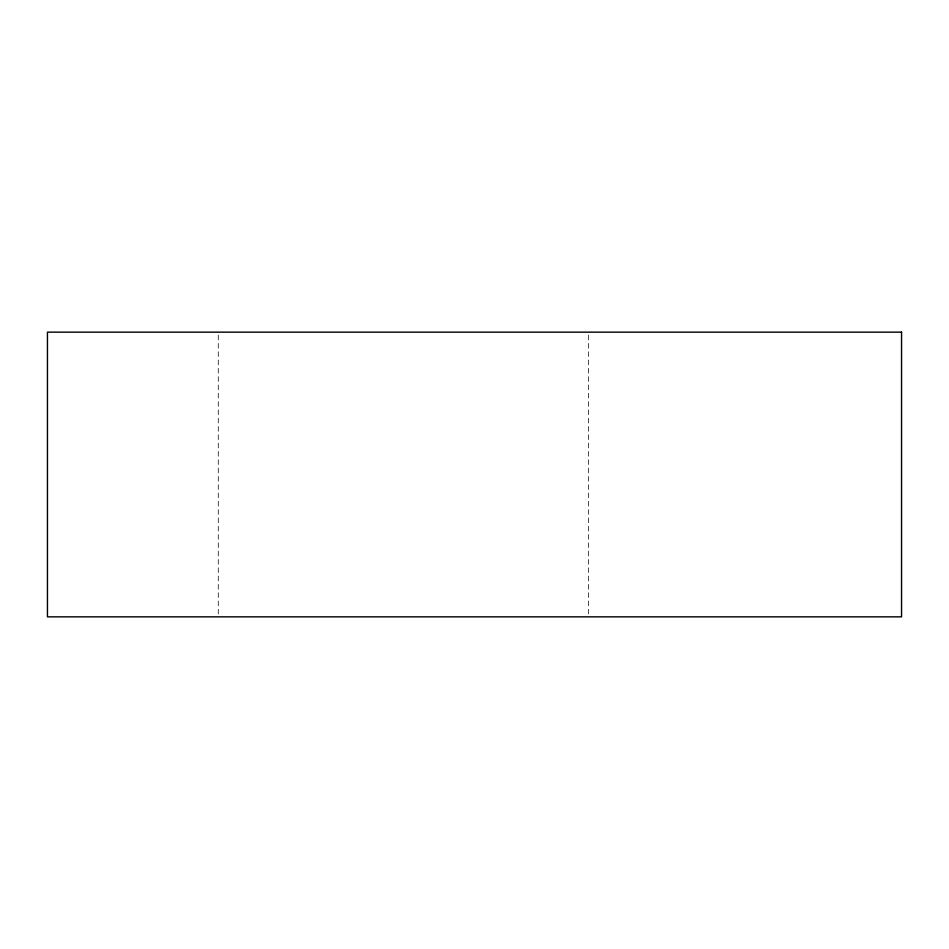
<?xml version="1.0" encoding="UTF-8"?>
<svg xmlns="http://www.w3.org/2000/svg" width="949" height="949" viewBox="0 0 949 949"><rect width="100%" height="100%" fill="white"/><g stroke="black" fill="none" stroke-linecap="round" stroke-linejoin="round"><path stroke-width="0.71" stroke-dasharray="4.75 3.56" d="M588.38 335.116L588.38 613.884M218.27 335.116L218.27 613.884"/><path stroke-width="1.42" d="M901.55 332.15L47.45 332.15L47.45 616.85L901.55 616.85L901.55 332.15"/></g></svg>
